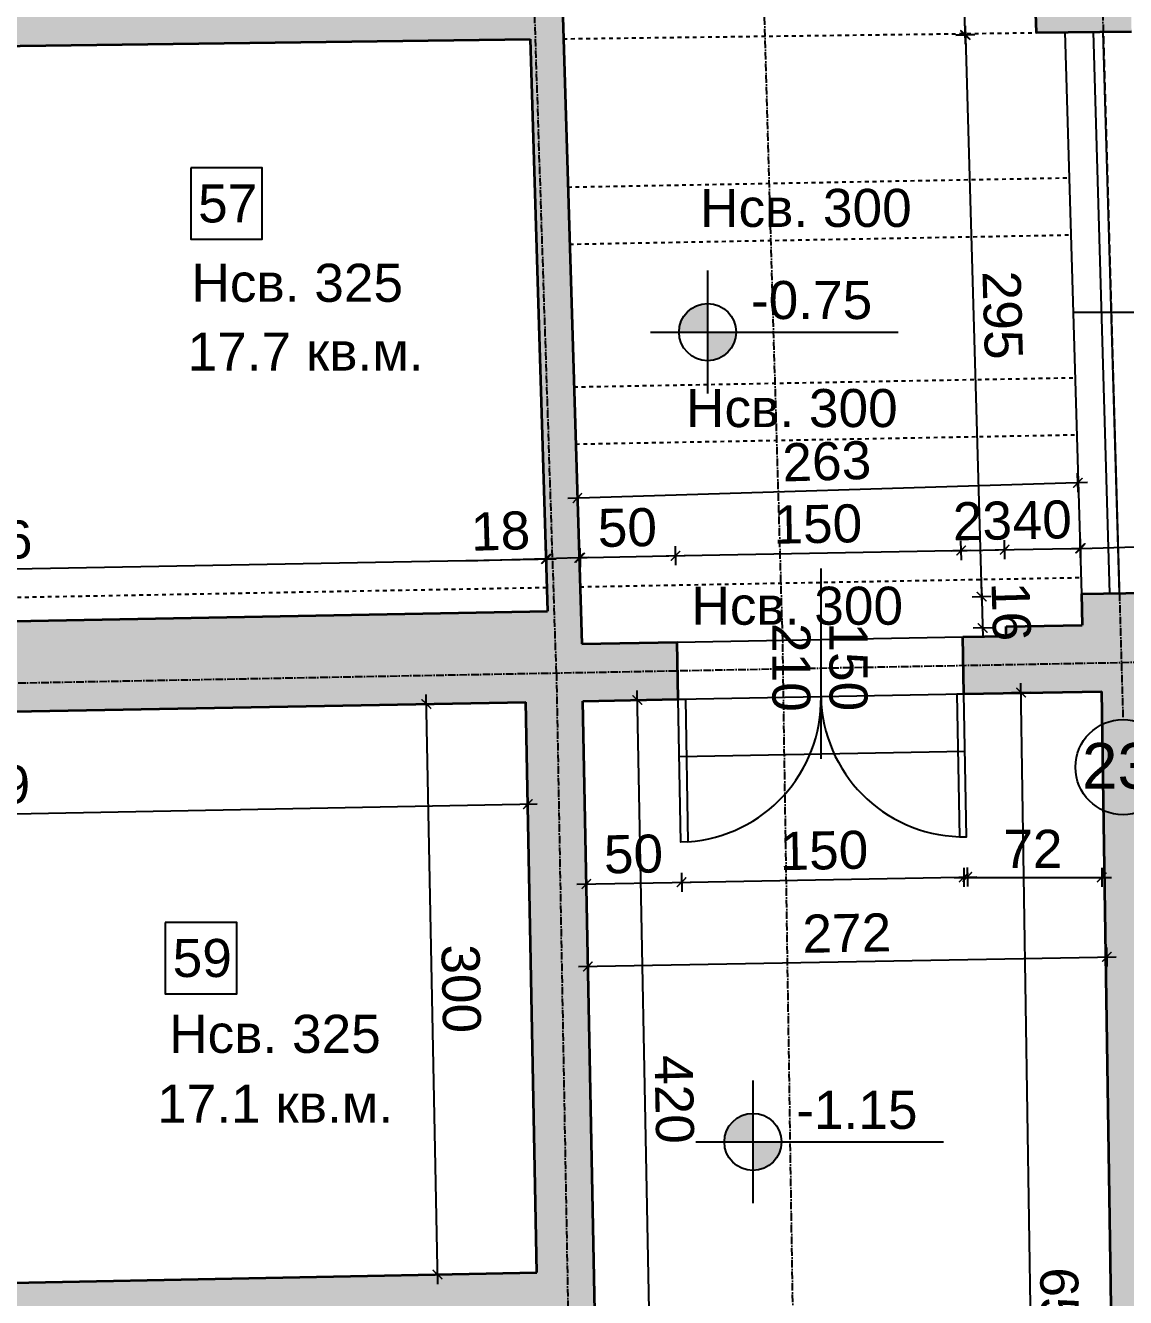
# Model space of a CAD drawing. Header units: inches. Extents: x -72385 to 39588, y -6525 to 66685.
# Drawn here: x -41360 to -40782, y 20501 to 21169 of the extents above; entities that cross this region are included whole.
import ezdxf

# ---------------------------------------------------------------- set-up
doc = ezdxf.new("R2010")
doc.units = ezdxf.units.IN
doc.header["$MEASUREMENT"] = 0
doc.linetypes.add('DashDot', pattern=[0.6, 0.4, -0.1, 0, -0.1])
doc.linetypes.add('Hidden', pattern=[0.4, 0.2, -0.2])
for name, color, linetype, lineweight in [('Врати', 251, 'Continuous', 25), ('Изгледни линии', 253, 'Continuous', 25), ('Линия на разрез', 252, 'DashDot', 25), ('Надписи Hсв', 252, 'Continuous', 25), ('Надписи врати', 252, 'Continuous', 25), ('Надписи коти външни', 252, 'Continuous', 25), ('Надписи коти вътрешни', 252, 'Continuous', 25), ('Надписи нива', 252, 'Continuous', 25), ('Надписи номера на пом.', 252, 'Continuous', 25), ('Надписи Оси', 252, 'Continuous', 25), ('Надписи площ', 252, 'Continuous', 25), ('Надписи прозорци', 252, 'Continuous', 25), ('Оси', 252, 'DashDot', 25), ('Прозорци', 251, 'Continuous', 25), ('Пунктир', 253, 'Hidden', 25), ('Разрезни линии', 7, 'Continuous', 35), ('Щрих стени', 254, 'Continuous', 25)]:
    doc.layers.add(name, color=color, linetype=linetype, lineweight=lineweight)
doc.styles.add('Arial Regular', font='arial.ttf')
doc.styles.get("Standard").update_dxf_attribs({"font": 'arial.ttf'})
doc.dimstyles.new('Annotative', dxfattribs={"dimscale": 0, "dimtxt": 20, "dimasz": 5, "dimexe": 5, "dimexo": 5, "dimgap": 5, "dimtad": 1, "dimdec": 0, "dimzin": 0, "dimdsep": 46, "dimtxsty": 'Standard', "dimblk": 'ARCHTICK', "dimcen": 5, "dimdle": 5, "dimadec": 0, "dimazin": 0, "dimtfac": 1, "dimtdec": 0, "dimtofl": 0, "dimtmove": 0, "dimatfit": 3, "dimldrblk": 'ARCHTICK', "dimfxl": 5, "dimfxlon": 1, "dimtolj": 1, "dimtzin": 0, "dimarcsym": 1})

# ---------------------------------------------------------------- blocks, each defined once
blk = doc.blocks.new('_ArchTick')
at = {"color": 0, "linetype": 'ByBlock', "const_width": 0.15}
blk.add_lwpolyline([(-0.5, -0.5), (0.5, 0.5)], dxfattribs=at)
blk = doc.blocks.new('*D3197')
at = {"layer": 'Defpoints', "color": 0, "ltscale": 50, "transparency": 16777216}
for p in [(-41096.79, 20813.34), (-41665.39, 20802.8), (-41095.8, 20759.73)]:
    blk.add_point(p, dxfattribs=at)
at = {"layer": 'Надписи коти вътрешни', "color": 0, "lineweight": -2, "ltscale": 50, "transparency": 16777216}
for p, q in [((-41095.89, 20764.73), (-41095.71, 20754.73)), ((-41669.39, 20749.1), (-41090.8, 20759.83)), ((-41664.49, 20754.19), (-41664.3, 20744.19))]:
    blk.add_line(p, q, dxfattribs=at)
at = {"layer": 'Надписи коти вътрешни', "color": 0, "lineweight": -2, "ltscale": 50, "transparency": 16777216, "xscale": 5, "yscale": 5, "zscale": 5}
for p, rotation in [((-41095.8, 20759.73), 1.062315361858873), ((-41664.39, 20749.19), 181.0623153618589)]:
    blk.add_blockref('_ArchTick', p, dxfattribs=dict(at, rotation=rotation))
at = {"layer": 'Надписи коти вътрешни', "color": 0, "ltscale": 50, "transparency": 16777216, "insert": (-41380.38, 20769.67), "char_height": 20, "attachment_point": 5, "rotation": 1.06232}
blk.add_mtext('\\A1;569', dxfattribs=at)
blk = doc.blocks.new('*D3198')
at = {"layer": 'Defpoints', "color": 0, "ltscale": 50, "transparency": 16777216}
for p in [(-41148.99, 20812.32), (-41096.79, 20813.34), (-41090.95, 20513.73)]:
    blk.add_point(p, dxfattribs=at)
at = {"layer": 'Надписи коти вътрешни', "color": 0, "lineweight": -2, "ltscale": 50, "transparency": 16777216}
for p, q in [((-41143.05, 20507.71), (-41149.09, 20817.32)), ((-41143.99, 20812.42), (-41153.99, 20812.23)), ((-41138.15, 20512.81), (-41148.15, 20512.61))]:
    blk.add_line(p, q, dxfattribs=at)
at = {"layer": 'Надписи коти вътрешни', "color": 0, "lineweight": -2, "ltscale": 50, "transparency": 16777216, "xscale": 5, "yscale": 5, "zscale": 5}
for p, rotation in [((-41148.99, 20812.32), 91.1178032354828), ((-41143.15, 20512.71), 271.1178032354828)]:
    blk.add_blockref('_ArchTick', p, dxfattribs=dict(at, rotation=rotation))
at = {"layer": 'Надписи коти вътрешни', "color": 0, "ltscale": 50, "transparency": 16777216, "insert": (-41130.85, 20662.81), "char_height": 20, "attachment_point": 5, "rotation": 271.1178}
blk.add_mtext('\\A1;300', dxfattribs=at)
blk = doc.blocks.new('*D7453')
at = {"layer": 'Defpoints', "color": 0, "ltscale": 50, "transparency": 16777216}
for p in [(-41085.93, 20888.52), (-41085.42, 20861.06), (-41671.46, 20850.19)]:
    blk.add_point(p, dxfattribs=at)
at = {"layer": 'Надписи коти вътрешни', "color": 0, "lineweight": -2, "ltscale": 50, "transparency": 16777216}
for p, q in [((-41085.83, 20883.53), (-41086.02, 20893.52)), ((-41676.97, 20877.56), (-41080.93, 20888.62)), ((-41671.88, 20872.66), (-41672.06, 20882.66))]:
    blk.add_line(p, q, dxfattribs=at)
at = {"layer": 'Надписи коти вътрешни', "color": 0, "lineweight": -2, "ltscale": 50, "transparency": 16777216, "xscale": 5, "yscale": 5, "zscale": 5}
for p, rotation in [((-41085.93, 20888.52), 1.062315361859445), ((-41671.97, 20877.66), 181.0623153618594)]:
    blk.add_blockref('_ArchTick', p, dxfattribs=dict(at, rotation=rotation))
at = {"layer": 'Надписи коти вътрешни', "color": 0, "ltscale": 50, "transparency": 16777216, "insert": (-41379.23, 20898.3), "char_height": 20, "attachment_point": 5, "rotation": 1.06232}
blk.add_mtext('\\A1;586', dxfattribs=at)
blk = doc.blocks.new('*D3219')
at = {"layer": 'Defpoints', "color": 0, "ltscale": 50, "transparency": 16777216}
for p in [(-41066.8, 20813.9), (-41038.27, 20814.45), (-41058.6, 20393.71)]:
    blk.add_point(p, dxfattribs=at)
at = {"layer": 'Надписи коти вътрешни', "color": 0, "lineweight": -2, "ltscale": 50, "transparency": 16777216}
for p, q in [((-41029.97, 20389.26), (-41038.37, 20819.45)), ((-41043.27, 20814.36), (-41033.27, 20814.55)), ((-41035.07, 20394.16), (-41025.07, 20394.36))]:
    blk.add_line(p, q, dxfattribs=at)
at = {"layer": 'Надписи коти вътрешни', "color": 0, "lineweight": -2, "ltscale": 50, "transparency": 16777216, "xscale": 5, "yscale": 5, "zscale": 5}
for p, rotation in [((-41038.27, 20814.45), 91.1178032354837), ((-41030.07, 20394.26), 271.1178032354837)]:
    blk.add_blockref('_ArchTick', p, dxfattribs=dict(at, rotation=rotation))
at = {"layer": 'Надписи коти вътрешни', "color": 0, "ltscale": 50, "transparency": 16777216, "insert": (-41018.96, 20604.66), "char_height": 20, "attachment_point": 5, "rotation": 271.1178}
blk.add_mtext('\\A1;420', dxfattribs=at)
blk = doc.blocks.new('*D3223')
at = {"layer": 'Defpoints', "color": 0, "ltscale": 50, "transparency": 16777216}
for p in [(-40866.83, 20817.61), (-41016.81, 20814.83), (-40865.05, 20721.51)]:
    blk.add_point(p, dxfattribs=at)
at = {"layer": 'Надписи коти вътрешни', "color": 0, "lineweight": -2, "ltscale": 50, "transparency": 16777216}
for p, q in [((-41015.12, 20723.73), (-41014.93, 20713.73)), ((-40865.14, 20726.51), (-40864.96, 20716.51)), ((-41020.02, 20718.63), (-40860.05, 20721.6))]:
    blk.add_line(p, q, dxfattribs=at)
at = {"layer": 'Надписи коти вътрешни', "color": 0, "lineweight": -2, "ltscale": 50, "transparency": 16777216, "xscale": 5, "yscale": 5, "zscale": 5}
for p, rotation in [((-40865.05, 20721.51), 1.062315361856379), ((-41015.03, 20718.73), 181.0623153618564)]:
    blk.add_blockref('_ArchTick', p, dxfattribs=dict(at, rotation=rotation))
at = {"layer": 'Надписи коти вътрешни', "color": 0, "ltscale": 50, "transparency": 16777216, "insert": (-40940.32, 20735.33), "char_height": 20, "attachment_point": 5, "rotation": 1.06232}
blk.add_mtext('\\A1;150', dxfattribs=at)
blk = doc.blocks.new('*D3224')
at = {"layer": 'Defpoints', "color": 0, "ltscale": 50, "transparency": 16777216}
for p in [(-41066.8, 20813.9), (-41016.81, 20814.83), (-41015.03, 20718.73)]:
    blk.add_point(p, dxfattribs=at)
at = {"layer": 'Надписи коти вътрешни', "color": 0, "lineweight": -2, "ltscale": 50, "transparency": 16777216}
for p, q in [((-41015.12, 20723.73), (-41014.93, 20713.73)), ((-41070.02, 20717.71), (-41010.03, 20718.82)), ((-41065.11, 20722.8), (-41064.92, 20712.8))]:
    blk.add_line(p, q, dxfattribs=at)
at = {"layer": 'Надписи коти вътрешни', "color": 0, "lineweight": -2, "ltscale": 50, "transparency": 16777216, "xscale": 5, "yscale": 5, "zscale": 5}
for p, rotation in [((-41065.02, 20717.8), 181.0623153618647), ((-41015.03, 20718.73), 1.062315361864763)]:
    blk.add_blockref('_ArchTick', p, dxfattribs=dict(at, rotation=rotation))
at = {"layer": 'Надписи коти вътрешни', "color": 0, "ltscale": 50, "transparency": 16777216, "insert": (-41040.3, 20733.47), "char_height": 20, "attachment_point": 5, "rotation": 1.06232}
blk.add_mtext('\\A1;50', dxfattribs=at)
blk = doc.blocks.new('*D3225')
at = {"layer": 'Defpoints', "color": 0, "ltscale": 50, "transparency": 16777216}
for p in [(-40866.83, 20817.61), (-40794.35, 20818.95), (-40794.35, 20721.24)]:
    blk.add_point(p, dxfattribs=at)
at = {"layer": 'Надписи коти вътрешни', "color": 0, "lineweight": -2, "ltscale": 50, "transparency": 16777216}
for p, q in [((-40866.83, 20726.24), (-40866.83, 20716.24)), ((-40794.35, 20726.24), (-40794.35, 20716.24)), ((-40871.83, 20721.24), (-40789.35, 20721.24))]:
    blk.add_line(p, q, dxfattribs=at)
at = {"layer": 'Надписи коти вътрешни', "color": 0, "lineweight": -2, "ltscale": 50, "transparency": 16777216, "xscale": 5, "yscale": 5, "zscale": 5, "rotation": 180}
blk.add_blockref('_ArchTick', (-40866.83, 20721.24), dxfattribs=at)
at = {"layer": 'Надписи коти вътрешни', "color": 0, "lineweight": -2, "ltscale": 50, "transparency": 16777216, "xscale": 5, "yscale": 5, "zscale": 5}
blk.add_blockref('_ArchTick', (-40794.35, 20721.24), dxfattribs=at)
at = {"layer": 'Надписи коти вътрешни', "color": 0, "ltscale": 50, "transparency": 16777216, "insert": (-40830.59, 20736.28), "char_height": 20, "attachment_point": 5}
blk.add_mtext('\\A1;72', dxfattribs=at)
blk = doc.blocks.new('*D4634')
at = {"layer": 'Defpoints', "color": 0, "ltscale": 50, "transparency": 16777216}
for p in [(-40794.35, 20818.95), (-41066.8, 20813.9), (-40791.77, 20679.54)]:
    blk.add_point(p, dxfattribs=at)
at = {"layer": 'Надписи коти вътрешни', "color": 0, "lineweight": -2, "ltscale": 50, "transparency": 16777216}
for p, q in [((-40791.86, 20684.54), (-40791.67, 20674.54)), ((-41069.21, 20674.39), (-40786.77, 20679.63)), ((-41064.31, 20679.48), (-41064.12, 20669.49))]:
    blk.add_line(p, q, dxfattribs=at)
at = {"layer": 'Надписи коти вътрешни', "color": 0, "lineweight": -2, "ltscale": 50, "transparency": 16777216, "xscale": 5, "yscale": 5, "zscale": 5}
for p, rotation in [((-41064.21, 20674.48), 181.0623153618672), ((-40791.77, 20679.54), 1.062315361867269)]:
    blk.add_blockref('_ArchTick', p, dxfattribs=dict(at, rotation=rotation))
at = {"layer": 'Надписи коти вътрешни', "color": 0, "ltscale": 50, "transparency": 16777216, "insert": (-40928.27, 20692.05), "char_height": 20, "attachment_point": 5, "rotation": 1.06232}
blk.add_mtext('\\A1;272', dxfattribs=at)
blk = doc.blocks.new('*D3226')
at = {"layer": 'Defpoints', "color": 0, "ltscale": 50, "transparency": 16777216}
for p in [(-40836.76, 20818.31), (-40794.35, 20818.95), (-40784.49, 20168.28)]:
    blk.add_point(p, dxfattribs=at)
at = {"layer": 'Надписи коти вътрешни', "color": 0, "lineweight": -2, "ltscale": 50, "transparency": 16777216}
for p, q in [((-40831.76, 20818.38), (-40841.76, 20818.23)), ((-40826.82, 20162.63), (-40836.83, 20823.31)), ((-40821.9, 20167.71), (-40831.9, 20167.56))]:
    blk.add_line(p, q, dxfattribs=at)
at = {"layer": 'Надписи коти вътрешни', "color": 0, "lineweight": -2, "ltscale": 50, "transparency": 16777216, "xscale": 5, "yscale": 5, "zscale": 5}
for p, rotation in [((-40836.76, 20818.31), 90.86820834807364), ((-40826.9, 20167.63), 270.8682083480736)]:
    blk.add_blockref('_ArchTick', p, dxfattribs=dict(at, rotation=rotation))
at = {"layer": 'Надписи коти вътрешни', "color": 0, "ltscale": 50, "transparency": 16777216, "insert": (-40816.62, 20493.2), "char_height": 20, "attachment_point": 5, "rotation": 270.86821}
blk.add_mtext('\\A1;651', dxfattribs=at)
blk = doc.blocks.new('*D3362')
at = {"layer": 'Defpoints', "color": 0, "ltscale": 50, "transparency": 16777216}
for p in [(-41018.2, 20890.16), (-41067.38, 20843.89), (-41017.36, 20844.82)]:
    blk.add_point(p, dxfattribs=at)
at = {"layer": 'Надписи коти вътрешни', "color": 0, "lineweight": -2, "ltscale": 50, "transparency": 16777216}
for p, q in [((-41068.13, 20884.23), (-41068.32, 20894.23)), ((-41018.11, 20885.16), (-41018.3, 20895.15)), ((-41073.22, 20889.13), (-41013.2, 20890.25))]:
    blk.add_line(p, q, dxfattribs=at)
at = {"layer": 'Надписи коти вътрешни', "color": 0, "lineweight": -2, "ltscale": 50, "transparency": 16777216, "xscale": 5, "yscale": 5, "zscale": 5}
for p, rotation in [((-41068.22, 20889.23), 181.0623153618535), ((-41018.2, 20890.16), 1.062315361853478)]:
    blk.add_blockref('_ArchTick', p, dxfattribs=dict(at, rotation=rotation))
at = {"layer": 'Надписи коти вътрешни', "color": 0, "ltscale": 50, "transparency": 16777216, "insert": (-41043.5, 20904.9), "char_height": 20, "attachment_point": 5, "rotation": 1.06232}
blk.add_mtext('\\A1;50', dxfattribs=at)
blk = doc.blocks.new('*D3363')
at = {"layer": 'Defpoints', "color": 0, "ltscale": 50, "transparency": 16777216}
for p in [(-40868.23, 20892.94), (-41017.36, 20844.82), (-40867.39, 20847.6)]:
    blk.add_point(p, dxfattribs=at)
at = {"layer": 'Надписи коти вътрешни', "color": 0, "lineweight": -2, "ltscale": 50, "transparency": 16777216}
for p, q in [((-40868.14, 20887.94), (-40868.32, 20897.94)), ((-41023.2, 20890.06), (-40863.23, 20893.03)), ((-41018.11, 20885.16), (-41018.3, 20895.15))]:
    blk.add_line(p, q, dxfattribs=at)
at = {"layer": 'Надписи коти вътрешни', "color": 0, "lineweight": -2, "ltscale": 50, "transparency": 16777216, "xscale": 5, "yscale": 5, "zscale": 5}
for p, rotation in [((-41018.2, 20890.16), 181.0623153618591), ((-40868.23, 20892.94), 1.062315361859153)]:
    blk.add_blockref('_ArchTick', p, dxfattribs=dict(at, rotation=rotation))
at = {"layer": 'Надписи коти вътрешни', "color": 0, "ltscale": 50, "transparency": 16777216, "insert": (-40943.5, 20906.75), "char_height": 20, "attachment_point": 5, "rotation": 1.06232}
blk.add_mtext('\\A1;150', dxfattribs=at)
blk = doc.blocks.new('*D3364')
at = {"layer": 'Defpoints', "color": 0, "ltscale": 50, "transparency": 16777216}
for p in [(-40845.36, 20893.36), (-40867.39, 20847.6), (-40844.52, 20848.02)]:
    blk.add_point(p, dxfattribs=at)
at = {"layer": 'Надписи коти вътрешни', "color": 0, "lineweight": -2, "ltscale": 50, "transparency": 16777216}
for p, q in [((-40868.14, 20887.94), (-40868.32, 20897.94)), ((-40845.27, 20888.36), (-40845.45, 20898.36)), ((-40873.23, 20892.84), (-40840.36, 20893.45))]:
    blk.add_line(p, q, dxfattribs=at)
at = {"layer": 'Надписи коти вътрешни', "color": 0, "lineweight": -2, "ltscale": 50, "transparency": 16777216, "xscale": 5, "yscale": 5, "zscale": 5}
for p, rotation in [((-40868.23, 20892.94), 181.0623153618644), ((-40845.36, 20893.36), 1.062315361864483)]:
    blk.add_blockref('_ArchTick', p, dxfattribs=dict(at, rotation=rotation))
at = {"layer": 'Надписи коти вътрешни', "color": 0, "ltscale": 50, "transparency": 16777216, "insert": (-40857.08, 20908.36), "char_height": 20, "attachment_point": 5, "rotation": 1.06232}
blk.add_mtext('\\A1;23', dxfattribs=at)
blk = doc.blocks.new('*D3365')
at = {"layer": 'Defpoints', "color": 0, "ltscale": 50, "transparency": 16777216}
for p in [(-40805.4, 20894.1), (-40844.65, 20853.02), (-40804.66, 20853.77)]:
    blk.add_point(p, dxfattribs=at)
at = {"layer": 'Надписи коти вътрешни', "color": 0, "lineweight": -2, "ltscale": 50, "transparency": 16777216}
for p, q in [((-40845.3, 20888.36), (-40845.49, 20898.36)), ((-40805.31, 20889.1), (-40805.5, 20899.1)), ((-40850.4, 20893.27), (-40800.4, 20894.19))]:
    blk.add_line(p, q, dxfattribs=at)
at = {"layer": 'Надписи коти вътрешни', "color": 0, "lineweight": -2, "ltscale": 50, "transparency": 16777216, "xscale": 5, "yscale": 5, "zscale": 5}
for p, rotation in [((-40845.4, 20893.36), 181.0623153618567), ((-40805.4, 20894.1), 1.062315361856697)]:
    blk.add_blockref('_ArchTick', p, dxfattribs=dict(at, rotation=rotation))
at = {"layer": 'Надписи коти вътрешни', "color": 0, "ltscale": 50, "transparency": 16777216, "insert": (-40825.68, 20908.94), "char_height": 20, "attachment_point": 5, "rotation": 1.06232}
blk.add_mtext('\\A1;40', dxfattribs=at)
blk = doc.blocks.new('*D8195')
at = {"layer": 'Defpoints', "color": 0, "ltscale": 50, "transparency": 16777216}
for p in [(-41069.73, 20920.48), (-40804.66, 20853.77), (-41067.44, 20845.72)]:
    blk.add_point(p, dxfattribs=at)
at = {"layer": 'Надписи коти вътрешни', "color": 0, "lineweight": -2, "ltscale": 50, "transparency": 16777216}
for p, q in [((-40806.79, 20923.52), (-40807.1, 20933.51)), ((-40801.94, 20928.67), (-41074.72, 20920.32)), ((-41069.57, 20915.48), (-41069.88, 20925.47))]:
    blk.add_line(p, q, dxfattribs=at)
at = {"layer": 'Надписи коти вътрешни', "color": 0, "lineweight": -2, "ltscale": 50, "transparency": 16777216, "xscale": 5, "yscale": 5, "zscale": 5}
for p, rotation in [((-40806.94, 20928.52), 1.752611562037219), ((-41069.73, 20920.48), 181.7526115620372)]:
    blk.add_blockref('_ArchTick', p, dxfattribs=dict(at, rotation=rotation))
at = {"layer": 'Надписи коти вътрешни', "color": 0, "ltscale": 50, "transparency": 16777216, "insert": (-40938.8, 20939.71), "char_height": 20, "attachment_point": 5, "rotation": 1.75261}
blk.add_mtext('\\A1;263', dxfattribs=at)
blk = doc.blocks.new('*D3366')
at = {"layer": 'Defpoints', "color": 0, "ltscale": 50, "transparency": 16777216}
for p in [(-40805.13, 20870.17), (-40856.97, 20852.24), (-40804.66, 20853.77)]:
    blk.add_point(p, dxfattribs=at)
at = {"layer": 'Надписи коти вътрешни', "color": 0, "lineweight": -2, "ltscale": 50, "transparency": 16777216}
for p, q in [((-40857.6, 20873.64), (-40856.83, 20847.24)), ((-40852.45, 20868.79), (-40862.45, 20868.5)), ((-40851.98, 20852.39), (-40861.97, 20852.09))]:
    blk.add_line(p, q, dxfattribs=at)
at = {"layer": 'Надписи коти вътрешни', "color": 0, "lineweight": -2, "ltscale": 50, "transparency": 16777216, "xscale": 5, "yscale": 5, "zscale": 5}
for p, rotation in [((-40857.45, 20868.65), 91.66996077965358), ((-40856.97, 20852.24), 271.6699607796536)]:
    blk.add_blockref('_ArchTick', p, dxfattribs=dict(at, rotation=rotation))
at = {"layer": 'Надписи коти вътрешни', "color": 0, "ltscale": 50, "transparency": 16777216, "insert": (-40842.01, 20860.89), "char_height": 20, "attachment_point": 5, "rotation": 271.66996}
blk.add_mtext('\\A1;16', dxfattribs=at)
blk = doc.blocks.new('*D3367')
at = {"layer": 'Defpoints', "color": 0, "ltscale": 50, "transparency": 16777216}
for p in [(-40813.73, 21165.09), (-40857.45, 20868.65), (-40805.13, 20870.17)]:
    blk.add_point(p, dxfattribs=at)
at = {"layer": 'Надписи коти вътрешни', "color": 0, "lineweight": -2, "ltscale": 50, "transparency": 16777216}
for p, q in [((-40866.2, 21168.56), (-40857.31, 20863.65)), ((-40861.05, 21163.71), (-40871.05, 21163.41)), ((-40852.45, 20868.79), (-40862.45, 20868.5))]:
    blk.add_line(p, q, dxfattribs=at)
at = {"layer": 'Надписи коти вътрешни', "color": 0, "lineweight": -2, "ltscale": 50, "transparency": 16777216, "xscale": 5, "yscale": 5, "zscale": 5}
for p, rotation in [((-40866.05, 21163.56), 91.66996077964218), ((-40857.45, 20868.65), 271.6699607796422)]:
    blk.add_blockref('_ArchTick', p, dxfattribs=dict(at, rotation=rotation))
at = {"layer": 'Надписи коти вътрешни', "color": 0, "ltscale": 50, "transparency": 16777216, "insert": (-40846.55, 21016.55), "char_height": 20, "attachment_point": 5, "rotation": 271.66996}
blk.add_mtext('\\A1;295', dxfattribs=at)
blk = doc.blocks.new('*D3368')
at = {"layer": 'Defpoints', "color": 0, "ltscale": 50, "transparency": 16777216}
for p in [(-40866.93, 21193.79), (-40829.63, 21194.88), (-40828.75, 21164.89)]:
    blk.add_point(p, dxfattribs=at)
at = {"layer": 'Надписи коти вътрешни', "color": 0, "lineweight": -2, "ltscale": 50, "transparency": 16777216}
for p, q in [((-40866.93, 21193.79), (-40868.2, 21237.34)), ((-40861.93, 21193.94), (-40871.93, 21193.65)), ((-40865.91, 21158.8), (-40866.93, 21193.79)), ((-40861.06, 21163.95), (-40871.06, 21163.66))]:
    blk.add_line(p, q, dxfattribs=at)
at = {"layer": 'Надписи коти вътрешни', "color": 0, "lineweight": -2, "ltscale": 50, "transparency": 16777216, "xscale": 5, "yscale": 5, "zscale": 5}
for p, rotation in [((-40866.93, 21193.79), 91.67051908137334), ((-40866.06, 21163.8), 271.6705190813734)]:
    blk.add_blockref('_ArchTick', p, dxfattribs=dict(at, rotation=rotation))
at = {"layer": 'Надписи коти вътрешни', "color": 0, "ltscale": 50, "transparency": 16777216, "insert": (-40852.43, 21218.51), "char_height": 20, "attachment_point": 5, "rotation": 271.67052}
blk.add_mtext('\\A1;30', dxfattribs=at)
blk = doc.blocks.new('*D6576')
at = {"layer": 'Defpoints', "color": 0, "ltscale": 10, "transparency": 16777216}
for p in [(-40794.08, 21180.34), (-40384.26, 20845.67), (-40784.09, 20834.14)]:
    blk.add_point(p, dxfattribs=at)
at = {"layer": 'Надписи коти външни', "color": 0, "lineweight": -2, "ltscale": 10, "transparency": 16777216}
for p, q in [((-40399.24, 21191.72), (-40389.24, 21192.01)), ((-40394.39, 21196.87), (-40384.12, 20840.67)), ((-40389.26, 20845.53), (-40379.26, 20845.81))]:
    blk.add_line(p, q, dxfattribs=at)
at = {"layer": 'Надписи коти външни', "color": 0, "lineweight": -2, "ltscale": 10, "transparency": 16777216, "xscale": 5, "yscale": 5, "zscale": 5}
for p, rotation in [((-40394.24, 21191.87), 91.65142047097112), ((-40384.26, 20845.67), 271.6514204709711)]:
    blk.add_blockref('_ArchTick', p, dxfattribs=dict(at, rotation=rotation))
at = {"layer": 'Надписи коти външни', "color": 0, "ltscale": 10, "transparency": 16777216, "insert": (-40374.04, 21019.21), "char_height": 20, "attachment_point": 5, "rotation": 271.65142}
blk.add_mtext('\\A1;346', dxfattribs=at)
blk = doc.blocks.new('*D6577')
at = {"layer": 'Defpoints', "color": 0, "ltscale": 10, "transparency": 16777216}
for p in [(-40372.11, 22158.5), (-40807.34, 22145.81), (-40769.53, 20849.42)]:
    blk.add_point(p, dxfattribs=at)
at = {"layer": 'Надписи коти външни', "color": 0, "lineweight": -2, "ltscale": 10, "transparency": 16777216}
for p, q in [((-40334.16, 20857.11), (-40372.26, 22163.5)), ((-40377.11, 22158.36), (-40367.12, 22158.65)), ((-40339.3, 20861.96), (-40329.31, 20862.25))]:
    blk.add_line(p, q, dxfattribs=at)
at = {"layer": 'Надписи коти външни', "color": 0, "lineweight": -2, "ltscale": 10, "transparency": 16777216, "xscale": 5, "yscale": 5, "zscale": 5}
for p, rotation in [((-40372.11, 22158.5), 91.67051908137613), ((-40334.31, 20862.11), 271.6705190813761)]:
    blk.add_blockref('_ArchTick', p, dxfattribs=dict(at, rotation=rotation))
at = {"layer": 'Надписи коти външни', "color": 0, "ltscale": 10, "transparency": 16777216, "insert": (-40338.01, 21510.75), "char_height": 20, "attachment_point": 5, "rotation": 271.67052}
blk.add_mtext('\\A1;1297', dxfattribs=at)
blk = doc.blocks.new('*D7451')
at = {"layer": 'Defpoints', "color": 0, "ltscale": 10, "transparency": 16777216}
for p in [(-40806.44, 20914.94), (-40771.47, 20915.96), (-40770.86, 20895.06)]:
    blk.add_point(p, dxfattribs=at)
at = {"layer": 'Надписи коти вътрешни', "color": 0, "lineweight": -2, "ltscale": 10, "transparency": 16777216}
for p, q in [((-40805.97, 20899.03), (-40805.68, 20889.04)), ((-40771.01, 20900.05), (-40770.71, 20890.06)), ((-40810.83, 20893.89), (-40770.86, 20895.06)), ((-40770.86, 20895.06), (-40727.09, 20896.33))]:
    blk.add_line(p, q, dxfattribs=at)
at = {"layer": 'Надписи коти вътрешни', "color": 0, "lineweight": -2, "ltscale": 10, "transparency": 16777216, "xscale": 5, "yscale": 5, "zscale": 5}
for p, rotation in [((-40770.86, 20895.06), 1.670519081380295), ((-40805.83, 20894.04), 181.6705190813803)]:
    blk.add_blockref('_ArchTick', p, dxfattribs=dict(at, rotation=rotation))
at = {"layer": 'Надписи коти вътрешни', "color": 0, "ltscale": 10, "transparency": 16777216, "insert": (-40746.92, 20910.98), "char_height": 20, "attachment_point": 5, "rotation": 1.67052}
blk.add_mtext('\\A1;35', dxfattribs=at)
blk = doc.blocks.new('*D7452')
at = {"layer": 'Defpoints', "color": 0, "ltscale": 10, "transparency": 16777216}
for p in [(-41087, 20912.88), (-41069.51, 20913.42), (-41086.26, 20888.59)]:
    blk.add_point(p, dxfattribs=at)
at = {"layer": 'Надписи коти вътрешни', "color": 0, "lineweight": -2, "ltscale": 10, "transparency": 16777216}
for p, q in [((-41086.41, 20893.59), (-41086.11, 20883.59)), ((-41068.92, 20894.12), (-41068.62, 20884.13)), ((-41086.26, 20888.59), (-41128.05, 20887.31)), ((-41063.77, 20889.28), (-41086.26, 20888.59))]:
    blk.add_line(p, q, dxfattribs=at)
at = {"layer": 'Надписи коти вътрешни', "color": 0, "lineweight": -2, "ltscale": 10, "transparency": 16777216, "xscale": 5, "yscale": 5, "zscale": 5}
for p, rotation in [((-41086.26, 20888.59), 181.7526115620341), ((-41068.77, 20889.13), 1.752611562034101)]:
    blk.add_blockref('_ArchTick', p, dxfattribs=dict(at, rotation=rotation))
at = {"layer": 'Надписи коти вътрешни', "color": 0, "ltscale": 10, "transparency": 16777216, "insert": (-41110.12, 20903.08), "char_height": 20, "attachment_point": 5, "rotation": 1.75261}
blk.add_mtext('\\A1;18', dxfattribs=at)

msp = doc.modelspace()

# ---------------------------------------------------------------- hatches: boundary and pattern name
at = {"layer": 'Надписи нива', "ltscale": 50}
h = msp.add_hatch(color=256, dxfattribs=at)
h.dxf.hatch_style = 1
h.paths.add_polyline_path([(-41001.37, 20992.63, 0.414214), (-40986.37, 21007.63), (-41001.37, 21007.63)])
h.paths.add_polyline_path([(-41001.37, 21007.63), (-41001.37, 21022.63, 0.414214), (-41016.37, 21007.63)])
h = msp.add_hatch(color=256, dxfattribs=at)
h.dxf.hatch_style = 1
h.paths.add_polyline_path([(-40977.58, 20567.33, 0.414214), (-40962.58, 20582.33), (-40977.58, 20582.33)])
h.paths.add_polyline_path([(-40977.58, 20582.33), (-40977.58, 20597.33, 0.414214), (-40992.58, 20582.33)])
at = {"layer": 'Щрих стени', "ltscale": 10}
h = msp.add_hatch(color=256, dxfattribs=at)
h.dxf.hatch_style = 1
h.paths.add_polyline_path([(-40790.36, 21563.63), (-40825.34, 21563.18), (-40822.62, 21470), (-40787.64, 21470.45)])
h.paths.add_polyline_path([(-41090.11, 21586.69), (-41107.61, 21586.23), (-41102.56, 21421.31), (-41085.07, 21421.77)])
h.paths.add_polyline_path([(-41691.89, 21503.77), (-41721.87, 21502.83), (-41720.78, 21467.85), (-41690.79, 21468.79)])
h.paths.add_polyline_path([(-41067.38, 20843.89), (-41017.36, 20844.82), (-41016.81, 20814.83), (-41066.8, 20813.9), (-41058.6, 20393.71), (-41088.59, 20393.12), (-41090.61, 20496.23), (-41330.56, 20491.55), (-41329.89, 20457.35), (-41347.39, 20457.01), (-41348.06, 20491.21), (-41659.6, 20485.13), (-41658.11, 20403.32), (-41693.1, 20402.68), (-41695.09, 20511.94), (-41660.1, 20512.63), (-41659.92, 20502.63), (-41090.95, 20513.73), (-41096.79, 20813.34), (-41665.39, 20802.8), (-41665.2, 20792.8), (-41700.2, 20792.15), (-41700.95, 20833.22), (-41701.46, 20849.64), (-41085.42, 20861.06), (-41094.61, 21161.44), (-41710.95, 21153.44), (-41712.2, 21193.4), (-41652.21, 21194.44), (-41651.89, 21184.21), (-41095.53, 21191.43), (-41097.97, 21271.37), (-41080.48, 21271.83)])
h.paths.add_polyline_path([(-40779.62, 21195.53), (-40829.63, 21194.88), (-40828.75, 21164.89), (-40778.75, 21165.54)])
h = msp.add_hatch(color=256, dxfattribs=at)
h.dxf.hatch_style = 1
h.paths.add_polyline_path([(-41279.34, 20173.07), (-41324.33, 20172.4), (-41328.53, 20387.36), (-41346.02, 20387.02), (-41341.83, 20172.14), (-41653.81, 20167.52), (-41655.38, 20253.34), (-41690.37, 20252.7), (-41687.36, 20087.73), (-41652.37, 20088.37), (-41653.49, 20150.02), (-41279.08, 20155.57)])
h.paths.add_polyline_path([(-41004.12, 20164.59), (-41029.12, 20164.17), (-41029.6, 20189.16), (-41054.6, 20188.74), (-41056.65, 20293.72), (-41086.64, 20293.14), (-41084.36, 20175.96), (-41179.35, 20174.55), (-41179.09, 20157.06), (-41084.02, 20158.47), (-41078.32, 19866.67), (-41648.09, 19853.41), (-41649.64, 19938.39), (-41684.63, 19937.76), (-41682.53, 19822.6), (-40957.66, 19839.47), (-40958.35, 19869.47), (-41048.33, 19867.37), (-41053.52, 20133.6), (-41003.66, 20134.36)])
h.paths.add_polyline_path([(-40655.39, 20851.53), (-40769.53, 20849.42), (-40770.15, 20870.63), (-40805.13, 20870.17), (-40804.66, 20853.77), (-40844.65, 20853.02), (-40844.52, 20848.02), (-40867.39, 20847.6), (-40866.83, 20817.61), (-40794.35, 20818.95), (-40784.49, 20168.28), (-40844.14, 20167.27), (-40843.68, 20136.8), (-40674.04, 20139.38), (-40674.51, 20170.12), (-40754.5, 20168.78), (-40764.36, 20819.51), (-40654.84, 20821.54)])
h.paths.add_polyline_path([(-40384.55, 20174.99), (-40414.54, 20174.48), (-40424.41, 20825.81), (-40409.88, 20826.08), (-40410.43, 20856.07), (-40505.42, 20854.31), (-40504.86, 20824.32), (-40481.9, 20824.74), (-40472.41, 20198.52), (-40497.41, 20198.1), (-40497.03, 20173.1), (-40574.52, 20171.8), (-40574.05, 20140.9), (-40384.07, 20143.8)])
h.paths.add_polyline_path([(-40683.43, 19875.87), (-40808.4, 19872.96), (-40807.7, 19842.97), (-40682.73, 19845.88)])
h.paths.add_polyline_path([(-40408.82, 19895.99), (-40455.16, 19894.98), (-40454.84, 19881.19), (-40533.47, 19879.36), (-40532.77, 19849.37), (-40407.81, 19852.28)])
h.paths.add_polyline_path([(-40133.89, 19902.02), (-40258.86, 19899.28), (-40257.85, 19855.77), (-40132.88, 19858.68)])
h.paths.add_polyline_path([(-39857.95, 19865.08), (-39858.95, 19908.04), (-39983.92, 19905.3), (-39982.92, 19862.17)])
h.paths.add_polyline_path([(-39006.79, 20166.98), (-39007.62, 20211.97), (-39678.47, 20199.53), (-39684.31, 20824.53), (-39674.73, 20824.71), (-39675.56, 20869.7), (-39770.54, 20867.94), (-39769.99, 20837.94), (-39726.95, 20838.74), (-39721.04, 20206.13), (-39741.03, 20205.79), (-39740.85, 20185.79), (-40234.57, 20177.51), (-40234.09, 20146.08), (-39675.38, 20154.59)])
h.paths.add_polyline_path([(-39584.02, 19914.06), (-39708.99, 19911.32), (-39707.99, 19868.57), (-39583.03, 19871.48)])
h.paths.add_polyline_path([(-39920.52, 20865.16), (-40015.5, 20863.4), (-40014.95, 20833.4), (-39919.96, 20835.16)], flags=17)
h.paths.add_polyline_path([(-40165.48, 20860.62), (-40260.46, 20858.86), (-40259.9, 20828.86), (-40164.92, 20830.62)])

# ---------------------------------------------------------------- linework, layer by layer
at = {"layer": 'Врати', "ltscale": 50}
for points in [[(-40866.83, 20817.61), (-40870.58, 20817.54), (-40869.19, 20742.55), (-40865.44, 20742.62)], [(-41016.81, 20814.83), (-41013.06, 20814.89), (-41011.67, 20739.91), (-41015.42, 20739.84)]]:
    msp.add_lwpolyline(points, close=True, dxfattribs=at)
for centre, start, end in [((-41016.81, 20814.83), 273.9283, 1.06232), ((-40866.83, 20817.61), 181.06232, 268.19633)]:
    msp.add_arc(centre, 75, start, end, dxfattribs=at)
at = {"layer": 'Изгледни линии', "ltscale": 50}
for p, q in [((-40813.73, 21165.09), (-40805.13, 20870.17)), ((-41017.36, 20844.82), (-40867.39, 20847.6)), ((-41016.81, 20814.83), (-40866.83, 20817.61)), ((-41016.25, 20784.83), (-40866.28, 20787.61))]:
    msp.add_line(p, q, dxfattribs=at)
at = {"layer": 'Линия на разрез', "ltscale": 10}
for p, q in [((-40961.95, 20845.85), (-40999.92, 22148.26)), ((-40944.76, 19711.35), (-40961.95, 20845.85))]:
    msp.add_line(p, q, dxfattribs=at)
at = {"layer": 'Надписи врати', "ltscale": 50}
msp.add_line((-40941.9, 20883.51), (-40941.9, 20783.51), dxfattribs=at)
at = {"layer": 'Надписи нива', "ltscale": 50}
for p, q in [((-41001.37, 21039.95), (-41001.37, 20975.44)), ((-41031.37, 21007.63), (-40901.37, 21007.63)), ((-40977.58, 20614.65), (-40977.58, 20550.14)), ((-41007.58, 20582.33), (-40877.58, 20582.33))]:
    msp.add_line(p, q, dxfattribs=at)
for centre in [(-41001.37, 21007.63), (-40977.58, 20582.33)]:
    msp.add_circle(centre, 15, dxfattribs=at)
at = {"layer": 'Надписи номера на пом.', "ltscale": 50}
for points in [[(-41272.74, 21093.91), (-41272.74, 21056.41), (-41235.24, 21056.41), (-41235.24, 21093.91)], [(-41286.1, 20697.65), (-41286.1, 20660.15), (-41248.6, 20660.15), (-41248.6, 20697.65)]]:
    msp.add_lwpolyline(points, close=True, dxfattribs=at)
at = {"layer": 'Надписи Оси', "ltscale": 50}
msp.add_circle((-40783.23, 20779.15), 25, dxfattribs=at)
at = {"layer": 'Надписи прозорци', "ltscale": 50}
msp.add_line((-40809.45, 21018.08), (-40681.3, 21018.08), dxfattribs=at)
at = {"layer": 'Оси', "ltscale": 10}
for p, q in [((-40823.29, 22193.52), (-40783.23, 20804.15)), ((-41080.76, 20828.47), (-41124.84, 22167.35)), ((-42083.09, 20810.06), (-37346.4, 20897.89)), ((-41080.76, 20828.45), (-41055.68, 19452.09))]:
    msp.add_line(p, q, dxfattribs=at)
at = {"layer": 'Прозорци', "ltscale": 50}
for p, q in [((-40790.15, 20870.37), (-40798.75, 21165.28)), ((-40785.15, 20870.43), (-40793.75, 21165.34))]:
    msp.add_line(p, q, dxfattribs=at)
at = {"layer": 'Пунктир', "ltscale": 10}
for p, q in [((-41077.11, 21161.67), (-40828.75, 21164.89)), ((-41074.72, 21083.8), (-40811.5, 21088.68)), ((-41073.81, 21053.81), (-40810.63, 21058.69)), ((-41071.51, 20978.84), (-40808.44, 20983.72)), ((-41070.6, 20948.85), (-40807.57, 20953.73)), ((-41068.3, 20873.88), (-40805.38, 20878.76)), ((-41671.73, 20862.69), (-41085.77, 20873.56))]:
    msp.add_line(p, q, dxfattribs=at)
at = {"layer": 'Разрезни линии', "ltscale": 50}
for p, q in [((-41080.48, 21271.83), (-41067.38, 20843.89)), ((-40828.75, 21164.89), (-40829.63, 21194.88)), ((-40828.75, 21164.89), (-40778.75, 21165.54)), ((-41710.95, 21153.44), (-41094.61, 21161.44)), ((-41094.61, 21161.44), (-41085.42, 20861.06)), ((-40805.13, 20870.17), (-40770.15, 20870.63)), ((-40805.13, 20870.17), (-40804.66, 20853.77)), ((-41701.46, 20849.64), (-41085.42, 20861.06)), ((-40844.65, 20853.02), (-40804.66, 20853.77)), ((-40844.52, 20848.02), (-40844.65, 20853.02)), ((-41067.38, 20843.89), (-41017.36, 20844.82)), ((-41016.81, 20814.83), (-41017.36, 20844.82)), ((-40867.39, 20847.6), (-40844.52, 20848.02)), ((-40866.83, 20817.61), (-40867.39, 20847.6)), ((-40866.83, 20817.61), (-40794.35, 20818.95)), ((-40784.49, 20168.28), (-40794.35, 20818.95)), ((-41665.39, 20802.8), (-41096.79, 20813.34)), ((-41090.95, 20513.73), (-41096.79, 20813.34)), ((-41066.8, 20813.9), (-41016.81, 20814.83)), ((-41058.6, 20393.71), (-41066.8, 20813.9)), ((-41659.92, 20502.63), (-41090.95, 20513.73))]:
    msp.add_line(p, q, dxfattribs=at)

# ---------------------------------------------------------------- texts
at = {"layer": 'Надписи Hсв', "ltscale": 100, "char_height": 20, "width": 180.4891, "attachment_point": 1, "style": 'Arial Regular'}
for s, insert in [('\\pxt8;Hсв. 300', (-41005.32, 21082.87)), ('\\pxt8;Hсв. 325', (-41272.39, 21043.54)), ('\\pxt8;Hсв. 300', (-41012.69, 20977.74)), ('\\pxt8;Hсв. 300', (-41009.86, 20873.95)), ('\\pxt8;Hсв. 325', (-41284.1, 20649.12))]:
    msp.add_mtext(s, dxfattribs=dict(at, insert=insert))
at = {"layer": 'Надписи врати', "ltscale": 100, "char_height": 20, "width": 180.4891, "attachment_point": 1, "rotation": 270, "style": 'Arial Regular'}
for s, insert in [('210', (-40947.39, 20854.85)), ('150', (-40917.39, 20855.16))]:
    msp.add_mtext(s, dxfattribs=dict(at, insert=insert))
at = {"layer": 'Надписи нива', "ltscale": 100, "char_height": 20, "width": 180.4891, "attachment_point": 1, "style": 'Arial Regular'}
for s, insert in [('-0.75', (-40978.61, 21034.48)), ('-1.15', (-40954.82, 20609.18))]:
    msp.add_mtext(s, dxfattribs=dict(at, insert=insert))
at = {"layer": 'Надписи номера на пом.', "ltscale": 100, "char_height": 20, "width": 180.4891, "attachment_point": 1, "style": 'Arial Regular'}
for s, insert in [('\\pxqc;57', (-41343.6, 21085.22)), ('\\pxqc;59', (-41356.95, 20688.96))]:
    msp.add_mtext(s, dxfattribs=dict(at, insert=insert))
at = {"layer": 'Надписи Оси', "ltscale": 100, "insert": (-40796.55, 20791.87), "char_height": 24, "width": 27.2128, "attachment_point": 1, "style": 'Arial Regular'}
msp.add_mtext("\\pxqc;23'", dxfattribs=at)
at = {"layer": 'Надписи площ', "ltscale": 100, "char_height": 20, "width": 180.4891, "attachment_point": 1, "style": 'Arial Regular'}
for s, insert in [('17.7 кв.м.', (-41274.4, 21007.42)), ('17.1 кв.м.', (-41290.4, 20612.39))]:
    msp.add_mtext(s, dxfattribs=dict(at, insert=insert))

# ---------------------------------------------------------------- dimensions: what is measured, and where the dimension line sits
at = {"layer": 'Надписи коти външни', "ltscale": 10}
for p1, p2, distance, picture, middle in [((-40769.53, 20849.42), (-40807.34, 22145.81), -435.41, '*D6577', (-40338.01, 21510.75)), ((-40794.08, 21180.34), (-40784.09, 20834.14), 400, '*D6576', (-40374.04, 21019.21))]:
    dim = msp.add_aligned_dim(p1=p1, p2=p2, distance=distance, dimstyle='Annotative', override={"dimscale": 0, "dimtix": 0, "dimtofl": 0, "dimtmove": 0, "dimatfit": 3}, dxfattribs=at)
    dim.commit()
    dim.dimension.update_dxf_attribs({"geometry": picture, "text_midpoint": middle})
at = {"layer": 'Надписи коти вътрешни', "ltscale": 50}
for p1, p2, distance, picture, middle in [((-40828.75, 21164.89), (-40829.63, 21194.88), 37.32, '*D3368', (-40852.43, 21218.51)), ((-40813.73, 21165.09), (-40805.13, 20870.17), -52.34, '*D3367', (-40846.55, 21016.55)), ((-40804.66, 20853.77), (-41067.44, 20845.72), -74.79, '*D8195', (-40938.8, 20939.71)), ((-41067.38, 20843.89), (-41017.36, 20844.82), 45.34, '*D3362', (-41043.5, 20904.9)), ((-41017.36, 20844.82), (-40867.39, 20847.6), 45.34, '*D3363', (-40943.5, 20906.75)), ((-40844.65, 20853.02), (-40804.66, 20853.77), 40.34, '*D3365', (-40825.68, 20908.94)), ((-41671.46, 20850.19), (-41085.42, 20861.06), 27.47, '*D7453', (-41379.23, 20898.3)), ((-41090.95, 20513.73), (-41096.79, 20813.34), 52.21, '*D3198', (-41130.85, 20662.81)), ((-41066.8, 20813.9), (-40794.35, 20818.95), -139.44, '*D4634', (-40928.27, 20692.05)), ((-41058.6, 20393.71), (-41066.8, 20813.9), -28.54, '*D3219', (-41018.96, 20604.66)), ((-41016.81, 20814.83), (-40866.83, 20817.61), -96.12, '*D3223', (-40940.32, 20735.33)), ((-40784.49, 20168.28), (-40794.35, 20818.95), 42.41, '*D3226', (-40816.62, 20493.2)), ((-41665.39, 20802.8), (-41096.79, 20813.34), -53.62, '*D3197', (-41380.38, 20769.67)), ((-41066.8, 20813.9), (-41016.81, 20814.83), -96.12, '*D3224', (-41040.3, 20733.47))]:
    dim = msp.add_aligned_dim(p1=p1, p2=p2, distance=distance, dimstyle='Annotative', override={"dimscale": 0, "dimtix": 0, "dimtofl": 0, "dimtmove": 0, "dimatfit": 3}, dxfattribs=at)
    dim.commit()
    dim.dimension.update_dxf_attribs({"geometry": picture, "text_midpoint": middle})
at = {"layer": 'Надписи коти вътрешни', "ltscale": 10}
for p1, p2, distance, picture, middle in [((-40806.44, 20914.94), (-40771.47, 20915.96), -20.92, '*D7451', (-40746.92, 20910.98)), ((-41069.51, 20913.42), (-41087, 20912.88), 24.3, '*D7452', (-41110.12, 20903.08))]:
    dim = msp.add_aligned_dim(p1=p1, p2=p2, distance=distance, dimstyle='Annotative', override={"dimscale": 0, "dimtix": 0, "dimtofl": 0, "dimtmove": 0, "dimatfit": 3}, dxfattribs=at)
    dim.commit()
    dim.dimension.update_dxf_attribs({"geometry": picture, "text_midpoint": middle})
at = {"layer": 'Надписи коти вътрешни', "ltscale": 50}
for base, p1, p2, angle, picture, middle in [((-40845.36, 20893.36), (-40867.39, 20847.6), (-40844.52, 20848.02), 1.06232, '*D3364', (-40856.79, 20893.15)), ((-40856.97, 20852.24), (-40805.13, 20870.17), (-40804.66, 20853.77), 271.66996, '*D3366', (-40857.21, 20860.44))]:
    dim = msp.add_linear_dim(base=base, p1=p1, p2=p2, angle=angle, dimstyle='Annotative', override={"dimscale": 0, "dimtix": 0, "dimtofl": 0, "dimtmove": 0, "dimatfit": 3}, dxfattribs=at)
    dim.commit()
    dim.dimension.update_dxf_attribs({"geometry": picture, "text_midpoint": middle, "dimtype": 129})
dim = msp.add_linear_dim(base=(-40794.35, 20721.24), p1=(-40866.83, 20817.61), p2=(-40794.35, 20818.95), dimstyle='Annotative', override={"dimscale": 0, "dimtix": 0, "dimtofl": 0, "dimtmove": 0, "dimatfit": 3}, dxfattribs=at)
dim.commit()
dim.dimension.update_dxf_attribs({"geometry": '*D3225', "text_midpoint": (-40830.59, 20736.28)})

doc.saveas('drawing.dxf')
